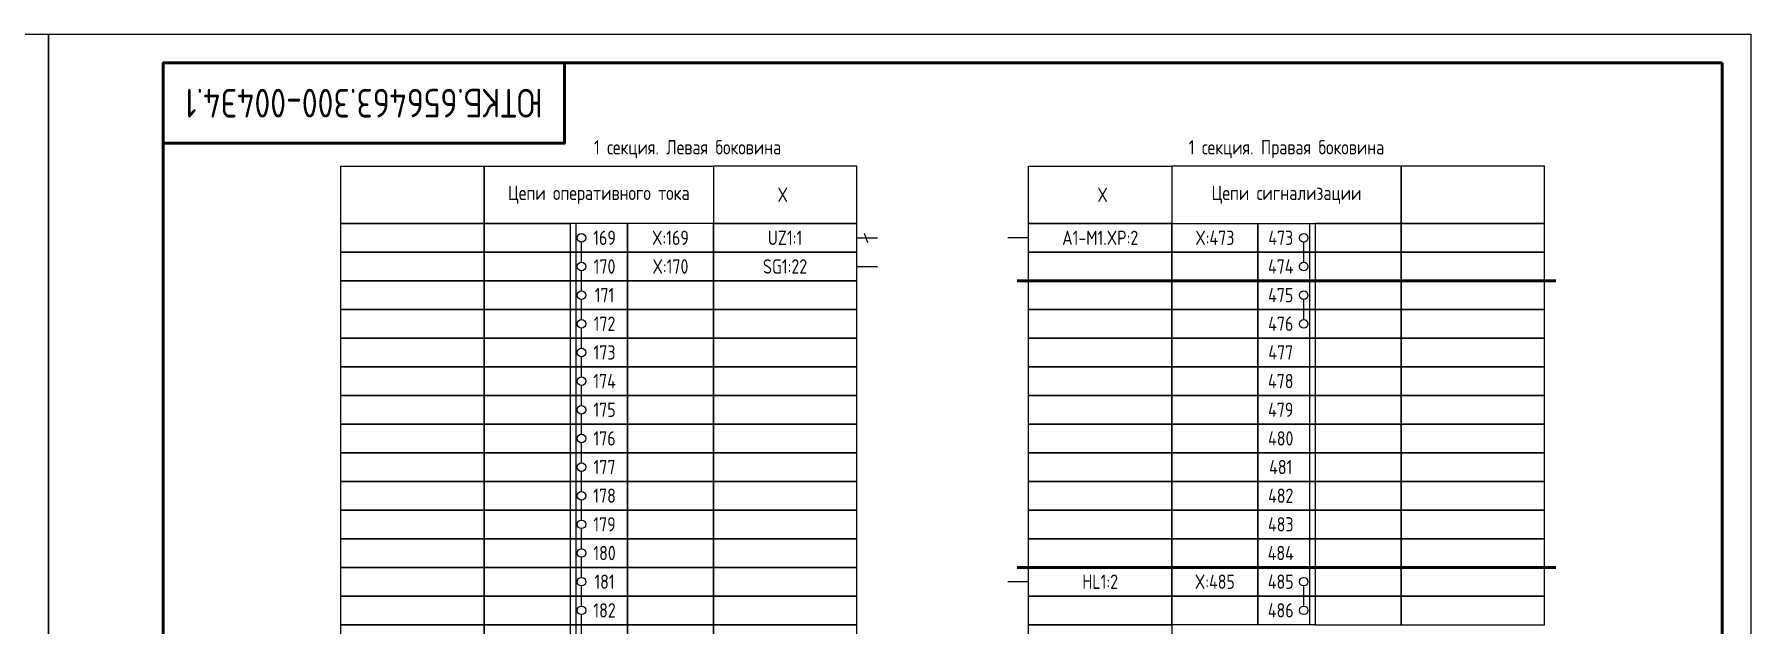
# Model space of a CAD drawing. Header units: millimetres. Extents: x -1612 to 9998, y -90 to 1220.
# Drawn here: x 9165.5 to 9465, y 317.1 to 420.1 of the extents above; entities that cross this region are included whole.
import ezdxf

# ---------------------------------------------------------------- set-up
doc = ezdxf.new("R2010")
doc.units = ezdxf.units.MM
doc.styles.add('Gost_type_A', font='GOST_A.TTF')

# ---------------------------------------------------------------- blocks, each defined once
blk = doc.blocks.new('Штамп угловой верхний')
at = {"lineweight": 50}
blk.add_lwpolyline([(0, 0), (70, 0), (70, -14), (0, -14)], close=True, dxfattribs=at)

msp = doc.modelspace()

# ---------------------------------------------------------------- linework, layer by layer
for p, q in [((9260, 387.07), (9260, 137.07)), ((9388, 387.07), (9388, 327.07)), ((9261, 380.32), (9261, 383.82)), ((9309, 384.57), (9312.62, 384.57)), ((9310.3, 385.38), (9310.87, 383.76)), ((9339, 384.57), (9335.38, 384.57)), ((9387, 380.32), (9387, 383.82)), ((9261, 375.32), (9261, 378.82)), ((9309, 379.57), (9312.62, 379.57)), ((9261, 370.32), (9261, 373.82)), ((9387, 370.32), (9387, 373.82)), ((9261, 365.32), (9261, 368.82)), ((9261, 360.32), (9261, 363.82)), ((9261, 355.32), (9261, 358.82)), ((9261, 350.32), (9261, 353.82)), ((9261, 345.32), (9261, 348.82)), ((9261, 340.32), (9261, 343.82)), ((9261, 335.32), (9261, 338.82)), ((9261, 330.32), (9261, 333.82)), ((9261, 325.32), (9261, 328.82)), ((9388, 327.07), (9388, 317.07)), ((9261, 320.32), (9261, 323.82)), ((9339, 324.57), (9335.38, 324.57)), ((9387, 320.32), (9387, 323.82)), ((9261, 315.32), (9261, 318.82))]:
    msp.add_line(p, q)
at = {"lineweight": 50}
for p, q in [((9337, 377.07), (9431, 377.07)), ((9337, 327.07), (9431, 327.07))]:
    msp.add_line(p, q, dxfattribs=at)
for points in [[(9168, 420.07), (9168, 0.07), (8871, 0.07), (8871, 420.07)], [(9465, 420.07), (9465, 0.07), (9168, 0.07), (9168, 420.07)], [(9219, 397.07), (9244, 397.07), (9244, 387.07), (9219, 387.07)], [(9244, 397.07), (9284, 397.07), (9284, 387.07), (9244, 387.07)], [(9309, 397.07), (9284, 397.07), (9284, 387.07), (9309, 387.07)], [(9339, 397.07), (9364, 397.07), (9364, 387.07), (9339, 387.07)], [(9404, 397.07), (9364, 397.07), (9364, 387.07), (9404, 387.07)], [(9429, 397.07), (9404, 397.07), (9404, 387.07), (9429, 387.07)], [(9219, 387.07), (9244, 387.07), (9244, 382.07), (9219, 382.07)], [(9244, 387.07), (9259, 387.07), (9259, 382.07), (9244, 382.07)], [(9269, 387.07), (9259, 387.07), (9259, 382.07), (9269, 382.07)], [(9284, 387.07), (9269, 387.07), (9269, 382.07), (9284, 382.07)], [(9309, 387.07), (9284, 387.07), (9284, 382.07), (9309, 382.07)], [(9339, 387.07), (9364, 387.07), (9364, 382.07), (9339, 382.07)], [(9364, 387.07), (9379, 387.07), (9379, 382.07), (9364, 382.07)], [(9379, 387.07), (9389, 387.07), (9389, 382.07), (9379, 382.07)], [(9404, 387.07), (9389, 387.07), (9389, 382.07), (9404, 382.07)], [(9429, 387.07), (9404, 387.07), (9404, 382.07), (9429, 382.07)], [(9219, 382.07), (9244, 382.07), (9244, 377.07), (9219, 377.07)], [(9244, 382.07), (9259, 382.07), (9259, 377.07), (9244, 377.07)], [(9269, 382.07), (9259, 382.07), (9259, 377.07), (9269, 377.07)], [(9284, 382.07), (9269, 382.07), (9269, 377.07), (9284, 377.07)], [(9309, 382.07), (9284, 382.07), (9284, 377.07), (9309, 377.07)], [(9339, 382.07), (9364, 382.07), (9364, 377.07), (9339, 377.07)], [(9364, 382.07), (9379, 382.07), (9379, 377.07), (9364, 377.07)], [(9379, 382.07), (9389, 382.07), (9389, 377.07), (9379, 377.07)], [(9404, 382.07), (9389, 382.07), (9389, 377.07), (9404, 377.07)], [(9429, 382.07), (9404, 382.07), (9404, 377.07), (9429, 377.07)], [(9219, 377.07), (9244, 377.07), (9244, 372.07), (9219, 372.07)], [(9244, 377.07), (9259, 377.07), (9259, 372.07), (9244, 372.07)], [(9269, 377.07), (9259, 377.07), (9259, 372.07), (9269, 372.07)], [(9284, 377.07), (9269, 377.07), (9269, 372.07), (9284, 372.07)], [(9309, 377.07), (9284, 377.07), (9284, 372.07), (9309, 372.07)], [(9339, 377.07), (9364, 377.07), (9364, 372.07), (9339, 372.07)], [(9364, 377.07), (9379, 377.07), (9379, 372.07), (9364, 372.07)], [(9379, 377.07), (9389, 377.07), (9389, 372.07), (9379, 372.07)], [(9404, 377.07), (9389, 377.07), (9389, 372.07), (9404, 372.07)], [(9429, 377.07), (9404, 377.07), (9404, 372.07), (9429, 372.07)], [(9219, 372.07), (9244, 372.07), (9244, 367.07), (9219, 367.07)], [(9244, 372.07), (9259, 372.07), (9259, 367.07), (9244, 367.07)], [(9269, 372.07), (9259, 372.07), (9259, 367.07), (9269, 367.07)], [(9284, 372.07), (9269, 372.07), (9269, 367.07), (9284, 367.07)], [(9309, 372.07), (9284, 372.07), (9284, 367.07), (9309, 367.07)], [(9339, 372.07), (9364, 372.07), (9364, 367.07), (9339, 367.07)], [(9364, 372.07), (9379, 372.07), (9379, 367.07), (9364, 367.07)], [(9379, 372.07), (9389, 372.07), (9389, 367.07), (9379, 367.07)], [(9404, 372.07), (9389, 372.07), (9389, 367.07), (9404, 367.07)], [(9429, 372.07), (9404, 372.07), (9404, 367.07), (9429, 367.07)], [(9219, 367.07), (9244, 367.07), (9244, 362.07), (9219, 362.07)], [(9244, 367.07), (9259, 367.07), (9259, 362.07), (9244, 362.07)], [(9269, 367.07), (9259, 367.07), (9259, 362.07), (9269, 362.07)], [(9284, 367.07), (9269, 367.07), (9269, 362.07), (9284, 362.07)], [(9309, 367.07), (9284, 367.07), (9284, 362.07), (9309, 362.07)], [(9339, 367.07), (9364, 367.07), (9364, 362.07), (9339, 362.07)], [(9364, 367.07), (9379, 367.07), (9379, 362.07), (9364, 362.07)], [(9379, 367.07), (9389, 367.07), (9389, 362.07), (9379, 362.07)], [(9404, 367.07), (9389, 367.07), (9389, 362.07), (9404, 362.07)], [(9429, 367.07), (9404, 367.07), (9404, 362.07), (9429, 362.07)], [(9219, 362.07), (9244, 362.07), (9244, 357.07), (9219, 357.07)], [(9244, 362.07), (9259, 362.07), (9259, 357.07), (9244, 357.07)], [(9269, 362.07), (9259, 362.07), (9259, 357.07), (9269, 357.07)], [(9284, 362.07), (9269, 362.07), (9269, 357.07), (9284, 357.07)], [(9309, 362.07), (9284, 362.07), (9284, 357.07), (9309, 357.07)], [(9339, 362.07), (9364, 362.07), (9364, 357.07), (9339, 357.07)], [(9364, 362.07), (9379, 362.07), (9379, 357.07), (9364, 357.07)], [(9379, 362.07), (9389, 362.07), (9389, 357.07), (9379, 357.07)], [(9404, 362.07), (9389, 362.07), (9389, 357.07), (9404, 357.07)], [(9429, 362.07), (9404, 362.07), (9404, 357.07), (9429, 357.07)], [(9219, 357.07), (9244, 357.07), (9244, 352.07), (9219, 352.07)], [(9244, 357.07), (9259, 357.07), (9259, 352.07), (9244, 352.07)], [(9269, 357.07), (9259, 357.07), (9259, 352.07), (9269, 352.07)], [(9284, 357.07), (9269, 357.07), (9269, 352.07), (9284, 352.07)], [(9309, 357.07), (9284, 357.07), (9284, 352.07), (9309, 352.07)], [(9339, 357.07), (9364, 357.07), (9364, 352.07), (9339, 352.07)], [(9364, 357.07), (9379, 357.07), (9379, 352.07), (9364, 352.07)], [(9379, 357.07), (9389, 357.07), (9389, 352.07), (9379, 352.07)], [(9404, 357.07), (9389, 357.07), (9389, 352.07), (9404, 352.07)], [(9429, 357.07), (9404, 357.07), (9404, 352.07), (9429, 352.07)], [(9219, 352.07), (9244, 352.07), (9244, 347.07), (9219, 347.07)], [(9244, 352.07), (9259, 352.07), (9259, 347.07), (9244, 347.07)], [(9269, 352.07), (9259, 352.07), (9259, 347.07), (9269, 347.07)], [(9284, 352.07), (9269, 352.07), (9269, 347.07), (9284, 347.07)], [(9309, 352.07), (9284, 352.07), (9284, 347.07), (9309, 347.07)], [(9339, 352.07), (9364, 352.07), (9364, 347.07), (9339, 347.07)], [(9364, 352.07), (9379, 352.07), (9379, 347.07), (9364, 347.07)], [(9379, 352.07), (9389, 352.07), (9389, 347.07), (9379, 347.07)], [(9404, 352.07), (9389, 352.07), (9389, 347.07), (9404, 347.07)], [(9429, 352.07), (9404, 352.07), (9404, 347.07), (9429, 347.07)], [(9219, 347.07), (9244, 347.07), (9244, 342.07), (9219, 342.07)], [(9244, 347.07), (9259, 347.07), (9259, 342.07), (9244, 342.07)], [(9269, 347.07), (9259, 347.07), (9259, 342.07), (9269, 342.07)], [(9284, 347.07), (9269, 347.07), (9269, 342.07), (9284, 342.07)], [(9309, 347.07), (9284, 347.07), (9284, 342.07), (9309, 342.07)], [(9339, 347.07), (9364, 347.07), (9364, 342.07), (9339, 342.07)], [(9364, 347.07), (9379, 347.07), (9379, 342.07), (9364, 342.07)], [(9379, 347.07), (9389, 347.07), (9389, 342.07), (9379, 342.07)], [(9404, 347.07), (9389, 347.07), (9389, 342.07), (9404, 342.07)], [(9429, 347.07), (9404, 347.07), (9404, 342.07), (9429, 342.07)], [(9219, 342.07), (9244, 342.07), (9244, 337.07), (9219, 337.07)], [(9244, 342.07), (9259, 342.07), (9259, 337.07), (9244, 337.07)], [(9269, 342.07), (9259, 342.07), (9259, 337.07), (9269, 337.07)], [(9284, 342.07), (9269, 342.07), (9269, 337.07), (9284, 337.07)], [(9309, 342.07), (9284, 342.07), (9284, 337.07), (9309, 337.07)], [(9339, 342.07), (9364, 342.07), (9364, 337.07), (9339, 337.07)], [(9364, 342.07), (9379, 342.07), (9379, 337.07), (9364, 337.07)], [(9379, 342.07), (9389, 342.07), (9389, 337.07), (9379, 337.07)], [(9404, 342.07), (9389, 342.07), (9389, 337.07), (9404, 337.07)], [(9429, 342.07), (9404, 342.07), (9404, 337.07), (9429, 337.07)], [(9219, 337.07), (9244, 337.07), (9244, 332.07), (9219, 332.07)], [(9244, 337.07), (9259, 337.07), (9259, 332.07), (9244, 332.07)], [(9269, 337.07), (9259, 337.07), (9259, 332.07), (9269, 332.07)], [(9284, 337.07), (9269, 337.07), (9269, 332.07), (9284, 332.07)], [(9309, 337.07), (9284, 337.07), (9284, 332.07), (9309, 332.07)], [(9339, 337.07), (9364, 337.07), (9364, 332.07), (9339, 332.07)], [(9364, 337.07), (9379, 337.07), (9379, 332.07), (9364, 332.07)], [(9379, 337.07), (9389, 337.07), (9389, 332.07), (9379, 332.07)], [(9404, 337.07), (9389, 337.07), (9389, 332.07), (9404, 332.07)], [(9429, 337.07), (9404, 337.07), (9404, 332.07), (9429, 332.07)], [(9219, 332.07), (9244, 332.07), (9244, 327.07), (9219, 327.07)], [(9244, 332.07), (9259, 332.07), (9259, 327.07), (9244, 327.07)], [(9269, 332.07), (9259, 332.07), (9259, 327.07), (9269, 327.07)], [(9284, 332.07), (9269, 332.07), (9269, 327.07), (9284, 327.07)], [(9309, 332.07), (9284, 332.07), (9284, 327.07), (9309, 327.07)], [(9339, 332.07), (9364, 332.07), (9364, 327.07), (9339, 327.07)], [(9364, 332.07), (9379, 332.07), (9379, 327.07), (9364, 327.07)], [(9379, 332.07), (9389, 332.07), (9389, 327.07), (9379, 327.07)], [(9404, 332.07), (9389, 332.07), (9389, 327.07), (9404, 327.07)], [(9429, 332.07), (9404, 332.07), (9404, 327.07), (9429, 327.07)], [(9219, 327.07), (9244, 327.07), (9244, 322.07), (9219, 322.07)], [(9244, 327.07), (9259, 327.07), (9259, 322.07), (9244, 322.07)], [(9269, 327.07), (9259, 327.07), (9259, 322.07), (9269, 322.07)], [(9284, 327.07), (9269, 327.07), (9269, 322.07), (9284, 322.07)], [(9309, 327.07), (9284, 327.07), (9284, 322.07), (9309, 322.07)], [(9339, 327.07), (9364, 327.07), (9364, 322.07), (9339, 322.07)], [(9364, 327.07), (9379, 327.07), (9379, 322.07), (9364, 322.07)], [(9379, 327.07), (9389, 327.07), (9389, 322.07), (9379, 322.07)], [(9404, 327.07), (9389, 327.07), (9389, 322.07), (9404, 322.07)], [(9429, 327.07), (9404, 327.07), (9404, 322.07), (9429, 322.07)], [(9219, 322.07), (9244, 322.07), (9244, 317.07), (9219, 317.07)], [(9244, 322.07), (9259, 322.07), (9259, 317.07), (9244, 317.07)], [(9269, 322.07), (9259, 322.07), (9259, 317.07), (9269, 317.07)], [(9284, 322.07), (9269, 322.07), (9269, 317.07), (9284, 317.07)], [(9309, 322.07), (9284, 322.07), (9284, 317.07), (9309, 317.07)], [(9339, 322.07), (9364, 322.07), (9364, 317.07), (9339, 317.07)], [(9364, 322.07), (9379, 322.07), (9379, 317.07), (9364, 317.07)], [(9379, 322.07), (9389, 322.07), (9389, 317.07), (9379, 317.07)], [(9404, 322.07), (9389, 322.07), (9389, 317.07), (9404, 317.07)], [(9429, 322.07), (9404, 322.07), (9404, 317.07), (9429, 317.07)], [(9219, 317.07), (9244, 317.07), (9244, 312.07), (9219, 312.07)], [(9244, 317.07), (9259, 317.07), (9259, 312.07), (9244, 312.07)], [(9269, 317.07), (9259, 317.07), (9259, 312.07), (9269, 312.07)], [(9284, 317.07), (9269, 317.07), (9269, 312.07), (9284, 312.07)], [(9309, 317.07), (9284, 317.07), (9284, 312.07), (9309, 312.07)], [(9339, 317.07), (9364, 317.07), (9364, 307.07), (9339, 307.07)]]:
    msp.add_lwpolyline(points, close=True)
msp.add_lwpolyline([(9460, 415.07), (9460, 5.07), (9188, 5.07), (9188, 415.07)], close=True, dxfattribs=at)
for centre in [(9261, 384.57), (9387, 384.57), (9261, 379.57), (9387, 379.57), (9261, 374.57), (9387, 374.57), (9261, 369.57), (9387, 369.57), (9261, 364.57), (9261, 359.57), (9261, 354.57), (9261, 349.57), (9261, 344.57), (9261, 339.57), (9261, 334.57), (9261, 329.57), (9261, 324.57), (9387, 324.57), (9261, 319.57), (9387, 319.57)]:
    msp.add_circle(centre, 0.75)

# ---------------------------------------------------------------- block references
msp.add_blockref('Штамп угловой верхний', (9188, 415.07))

# ---------------------------------------------------------------- texts
at = {"insert": (9223, 408.07), "char_height": 5, "width": 70, "attachment_point": 5, "rotation": 180, "style": 'Gost_type_A'}
msp.add_mtext('ЮТКБ.656463.300-004Э4.1', dxfattribs=at)
at = {"char_height": 2.5, "attachment_point": 5, "style": 'Gost_type_A'}
for s, insert, width in [('1 секция. Левая боковина', (9279.5, 400.03), 59), ('1 секция. Правая боковина', (9384, 400.03), 90), ('Цепи оперативного тока', (9264, 392.07), 40), ('X', (9296.09, 392.07), 25), ('X', (9351.91, 392.07), 25), ('Цепи сигнализации', (9384, 392.07), 40), ('UZ1:1', (9296.5, 384.57), 25), ('A1-M1.XP:2', (9351.5, 384.57), 25), ('SG1:22', (9296.5, 379.57), 25), ('HL1:2', (9351.5, 324.57), 25)]:
    msp.add_mtext(s, dxfattribs=dict(at, insert=insert, width=width))
at = {"ltscale": 10, "char_height": 2.5, "attachment_point": 5, "style": 'Gost_type_A'}
for s, insert, width in [('169', (9265, 384.57), 8), ('X:169', (9276.5, 384.57), 15), ('X:473', (9371.5, 384.57), 15), ('473', (9383, 384.57), 8), ('170', (9265, 379.57), 8), ('X:170', (9276.5, 379.57), 15), ('474', (9383, 379.57), 8), ('171', (9265, 374.57), 8), ('475', (9383, 374.57), 8), ('172', (9265, 369.57), 8), ('476', (9383, 369.57), 8), ('173', (9265, 364.57), 8), ('477', (9383, 364.57), 8), ('174', (9265, 359.57), 8), ('478', (9383, 359.57), 8), ('175', (9265, 354.57), 8), ('479', (9383, 354.57), 8), ('176', (9265, 349.57), 8), ('480', (9383, 349.57), 8), ('177', (9265, 344.57), 8), ('481', (9383, 344.57), 8), ('178', (9265, 339.57), 8), ('482', (9383, 339.57), 8), ('179', (9265, 334.57), 8), ('483', (9383, 334.57), 8), ('180', (9265, 329.57), 8), ('484', (9383, 329.57), 8), ('181', (9265, 324.57), 8), ('X:485', (9371.5, 324.57), 15), ('485', (9383, 324.57), 8), ('182', (9265, 319.57), 8), ('486', (9383, 319.57), 8)]:
    msp.add_mtext(s, dxfattribs=dict(at, insert=insert, width=width))

doc.saveas('drawing.dxf')
